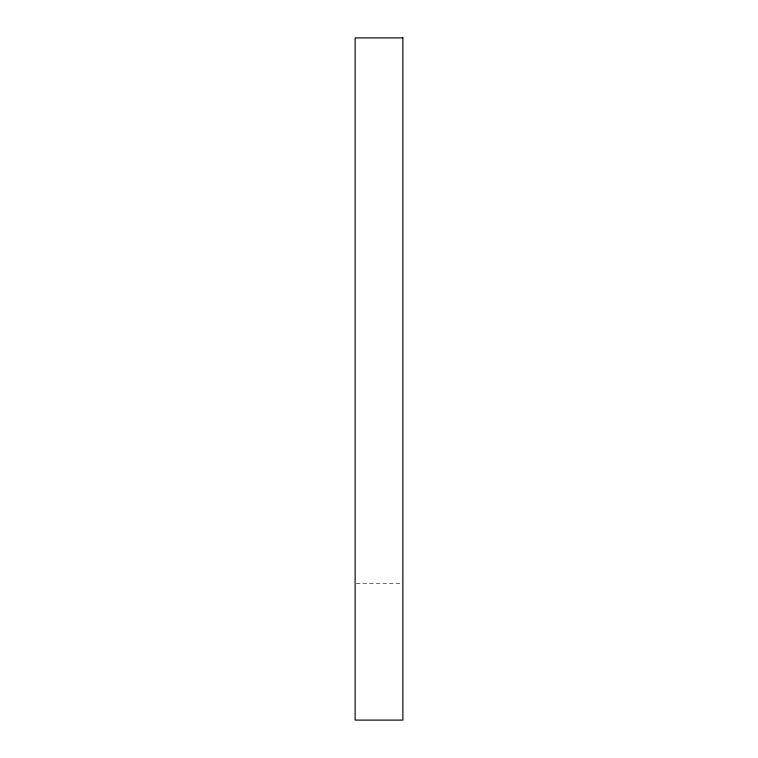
<?xml version="1.0" encoding="UTF-8"?>
<svg xmlns="http://www.w3.org/2000/svg" width="758" height="758" viewBox="0 0 758 758"><rect width="100%" height="100%" fill="white"/><g stroke="black" fill="none" stroke-linecap="round" stroke-linejoin="round"><path stroke-width="0.57" stroke-dasharray="3.79 2.84" d="M356.288 583.66L401.712 583.66"/><path stroke-width="1.14" d="M402.877 37.9L355.123 37.9L355.123 720.1L402.877 720.1L402.877 37.9"/></g></svg>
